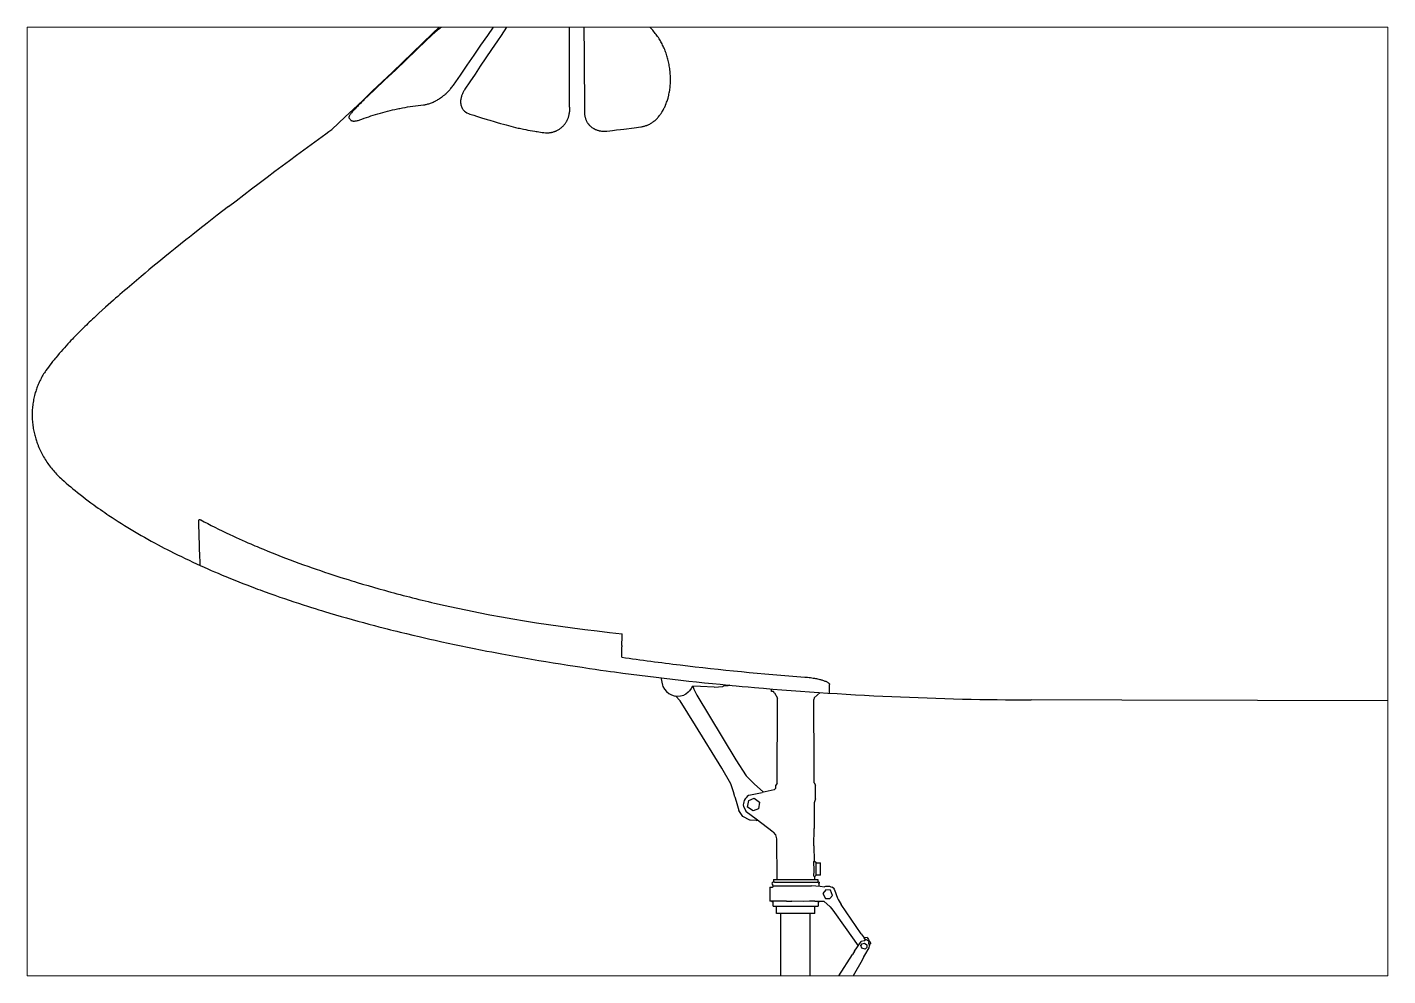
# Paper-space layout 'Layout1' of a CAD drawing. Header units: millimetres. Extents: x 1.13 to 10.16, y 0.79 to 7.08.
# The model-space entities are those that its viewports show. They can reach past a viewport. Long polylines and large blocks are cut down to what shows.
import ezdxf

# ---------------------------------------------------------------- set-up
doc = ezdxf.new("R2010")
doc.units = ezdxf.units.MM
doc.header["$MEASUREMENT"] = 0
doc.layers.get('0').update_dxf_attribs({"linetype": 'CONTINUOUS'})

msp = doc.modelspace()

# ---------------------------------------------------------------- linework, layer by layer
at = {"color": 7, "ltscale": 3.84473e-06}
msp.add_line((-542.4, 1653), (-542.4, 1653), dxfattribs=at)
msp.add_line((-542.4, 1653), (-542.4, 1653), dxfattribs=at)
at = {"color": 7, "ltscale": 0.002834}
msp.add_line((1791.3, 993.5), (1791.3, 990.6), dxfattribs=at)
msp.add_line((1791.3, 993.5), (1791.3, 990.6), dxfattribs=at)
at = {"color": 7, "ltscale": 0.006659}
msp.add_line((1791.3, 990.6), (1791.3, 983.8), dxfattribs=at)
at = {"color": 7, "ltscale": 0.03937}
for p, q in [((2022.8, 801.7), (2033.2, 755.7)), ((2258.3, 749.1), (2213.3, 750)), ((2218.9, 732.9), (2236.3, 696.5)), ((2218.9, 732.9), (2236.3, 696.5)), ((2339.1, 745.5), (2258.3, 749.2)), ((2339.1, 745.5), (2391.4, 747.8)), ((2137.7, 663.8), (2109.6, 692.8)), ((2229.7, 516.5), (2137.7, 663.8)), ((2236, 696.9), (2311.4, 572.4)), ((2699.1, 711.3), (2716.3, 678.3)), ((2715.7, 174.4), (2716.9, 664)), ((2934.7, 273), (2933.3, 670.5)), ((2934.6, 681.3), (2969.9, 713)), ((2311.4, 572.4), (2469.8, 312.8)), ((2384.8, 262.4), (2229.7, 516.5)), ((2439.8, 169.6), (2384.8, 262.4)), ((2469.8, 312.8), (2530.7, 216.7)), ((2934.5, 229.3), (2934.7, 273)), ((2455.7, 121.9), (2439.8, 169.6)), ((2530.7, 216.7), (2578.5, 168.9)), ((2578.5, 168.9), (2632.9, 120.5)), ((2934.1, 175.4), (2934.7, 229.3)), ((2463.7, 91.5), (2455.7, 121.9)), ((2463.6, 91.5), (2470.9, 66.4)), ((2546.2, 70.9), (2577.9, 83.7)), ((2547.1, 101.4), (2626.5, 119.1)), ((2577.9, 83.7), (2610.3, 60.8)), ((2696, 134.6), (2626.5, 119.1)), ((2943, 81), (2934.6, 56.6)), ((2943, 81), (2942.7, 114.8)), ((2470.9, 66.4), (2486.7, 11.1)), ((2510.3, -24.5), (2486.7, 11.1)), ((2514.1, 34.2), (2529.6, 5.5)), ((2590, -41.2), (2530.5, 4)), ((2538.9, 31.5), (2546.2, 70.9)), ((2571.3, 8.7), (2538.9, 31.5)), ((2603, 21.5), (2571.3, 8.7)), ((2610.3, 60.8), (2603, 21.5)), ((2934.6, 56.6), (2935.3, -96)), ((2551.6, -45.9), (2510.3, -24.5)), ((2590.3, -47.5), (2553.2, -46.3)), ((2691.2, -117.8), (2590, -41.2)), ((2691.2, -117.8), (2704.3, -134.6)), ((2704.3, -134.6), (2711.3, -157.8)), ((2711.2, -158.4), (2712.1, -399.5)), ((2933.6, -199.8), (2935.3, -96)), ((2933.6, -199.8), (2935.2, -290.1)), ((2935.3, -345.8), (2932.5, -291.5)), ((2946.4, -373), (2946.8, -300)), ((2946.8, -300), (2972.2, -300.7)), ((2972.2, -373.2), (2972.2, -300.7)), ((2707.3, -399.6), (2732.7, -399.1)), ((2732.7, -399.1), (2761.6, -399.2)), ((2761.6, -399.2), (2802.1, -399.3)), ((2802.1, -399.3), (2837.2, -399.3)), ((2837.2, -399.3), (2884.7, -399.2)), ((2884.7, -399.2), (2920.9, -399.6)), ((2933.9, -380.1), (2935.3, -345.8)), ((2972.2, -373.2), (2946.4, -373)), ((2690, -437.1), (2918.8, -436.4)), ((2715.3, -415.6), (2745, -415.6)), ((2745, -415.6), (2796.9, -415.6)), ((2796.9, -415.6), (2854, -415.6)), ((2854, -415.6), (2893, -415.6)), ((2893, -415.6), (2926.3, -415.6)), ((2970.9, -441.6), (2918.8, -436.4)), ((2926.3, -415.6), (2952.8, -415.5)), ((2996, -444.4), (2970.9, -441.6)), ((3004.7, -461.5), (2987, -483.2)), ((2987, -483.2), (3003.3, -512.7)), ((3031.9, -462.4), (3004.7, -461.5)), ((3044.2, -493.7), (3031.9, -462.4)), ((3055.3, -461.4), (3074, -510.5)), ((2691.2, -558.5), (2690.1, -534.9)), ((2721.6, -528.5), (2695, -528.5)), ((2696.9, -558.5), (2733.4, -558.5)), ((2710.7, -601.1), (2710.9, -558.5)), ((2733.4, -558.5), (2797.6, -558.5)), ((2771.3, -528.2), (2743.8, -528.5)), ((2771.3, -528.2), (2802.4, -528.2)), ((2797.6, -558.5), (2884, -558.5)), ((2870.9, -529.3), (2801.6, -528.2)), ((2907, -528.8), (2870.9, -529.3)), ((2884, -558.5), (2937.6, -558.5)), ((2938.4, -528.2), (2907, -528.8)), ((2937.6, -558.5), (2958.2, -558.5)), ((2938.4, -528.2), (2993.5, -527.5)), ((2938.6, -601.1), (2938.7, -558.5)), ((2959.6, -534), (2958.2, -558.5)), ((3030.4, -562.6), (2993.5, -527.5)), ((3003.3, -512.7), (3027.8, -512.4)), ((3027.8, -512.4), (3044.2, -493.7)), ((3030.4, -562.6), (3046.8, -582.4)), ((3030.4, -562.6), (3046.8, -582.4)), ((3074, -510.5), (3078.3, -518.1)), ((3078.3, -518.1), (3095.2, -548.1)), ((3215.1, -722.9), (3095.2, -548.1)), ((2736, -1098.1), (2736.9, -601.1)), ((2912.2, -1078.6), (2912.1, -601.1)), ((3046.8, -582.4), (3119.2, -685.3)), ((3119.2, -685.3), (3196.4, -794.9)), ((3215.1, -722.9), (3232.6, -745.8)), ((3215.1, -722.9), (3232.6, -745.8)), ((3175.8, -824.9), (3214.9, -767.7)), ((3238.2, -814.3), (3217.8, -808.5)), ((3237.4, -848.9), (3261.5, -806.2)), ((3272.8, -776.9), (3260.6, -759.3)), ((3272.8, -776.9), (3260.6, -759.3)), ((3012.4, -1081), (3163.1, -844.9)), ((3220.2, -879.6), (3135.3, -1028.3)), ((3175.8, -824.9), (3163.1, -844.9)), ((3220.2, -879.6), (3231.2, -860.4))]:
    msp.add_line(p, q, dxfattribs=at)
at = {"color": 7, "ltscale": 0.007199}
msp.add_line((2033.2, 755.7), (2035.4, 748.7), dxfattribs=at)
at = {"color": 7, "ltscale": 0.018621}
msp.add_line((2203.8, 737.4), (2192.6, 722.2), dxfattribs=at)
at = {"color": 7, "ltscale": 0.014029}
msp.add_line((2210.3, 750.1), (2203.8, 737.4), dxfattribs=at)
at = {"color": 7, "ltscale": 0.018021}
msp.add_line((2213.3, 750.1), (2219, 732.7), dxfattribs=at)
at = {"color": 7, "ltscale": 0.003503}
msp.add_line((2391.4, 747.8), (2395.8, 749.9), dxfattribs=at)
at = {"color": 7, "ltscale": 0.015122}
msp.add_line((2415.3, 752.5), (2395.8, 749.9), dxfattribs=at)
at = {"color": 7, "ltscale": 0.005523}
msp.add_line((2420.8, 753.3), (2415.3, 752.5), dxfattribs=at)
at = {"color": 7, "ltscale": 0.002782}
msp.add_line((2422.7, 755.5), (2420.8, 753.3), dxfattribs=at)
at = {"color": 7, "ltscale": 0.011389}
msp.add_line((2433.8, 756.1), (2422.7, 755.5), dxfattribs=at)
at = {"color": 7, "ltscale": 0.011141}
msp.add_line((2680.2, 719.8), (2681.8, 734.1), dxfattribs=at)
at = {"color": 7, "ltscale": 0.01171}
msp.add_line((2170.5, 702.6), (2159.8, 697.5), dxfattribs=at)
at = {"color": 7, "ltscale": 0.018696}
msp.add_line((2184.9, 715), (2170.5, 702.6), dxfattribs=at)
at = {"color": 7, "ltscale": 0.010367}
msp.add_line((2192.6, 722.2), (2184.9, 715), dxfattribs=at)
at = {"color": 7, "ltscale": 0.013531}
msp.add_line((2693.9, 719.3), (2680.2, 719.8), dxfattribs=at)
at = {"color": 7, "ltscale": 0.00937}
msp.add_line((2699.1, 711.3), (2693.9, 719.3), dxfattribs=at)
at = {"color": 7, "ltscale": 0.01413}
msp.add_line((2716.9, 664), (2716.3, 678.3), dxfattribs=at)
at = {"color": 7, "ltscale": 0.010734}
msp.add_line((2934.6, 681.3), (2933.3, 670.5), dxfattribs=at)
at = {"color": 7, "ltscale": 3.62712e-05}
msp.add_line((2228.7, 518.1), (2228.7, 518.1), dxfattribs=at)
msp.add_line((2228.7, 518.1), (2228.7, 518.1), dxfattribs=at)
at = {"color": 7, "ltscale": 0.015264}
msp.add_line((2715.7, 174.4), (2707.6, 161.2), dxfattribs=at)
at = {"color": 7, "ltscale": 0.016112}
msp.add_line((2934.1, 175.4), (2942.4, 161.3), dxfattribs=at)
at = {"color": 7, "ltscale": 0.000174205}
msp.add_line((2934.7, 229.3), (2934.5, 229.3), dxfattribs=at)
at = {"color": 7, "ltscale": 8.28181e-05}
for p, q in [((2463.7, 91.5), (2463.6, 91.5)), ((2463.7, 91.5), (2463.6, 91.5)), ((2463.6, 91.5), (2463.7, 91.5)), ((2463.6, 91.5), (2463.7, 91.5))]:
    msp.add_line(p, q, dxfattribs=at)
at = {"color": 7, "ltscale": 0.003333}
msp.add_line((2547.1, 101.4), (2544.1, 99.8), dxfattribs=at)
at = {"color": 7, "ltscale": 0.014078}
msp.add_line((2706.1, 144.8), (2696, 134.6), dxfattribs=at)
at = {"color": 7, "ltscale": 0.016208}
msp.add_line((2706.1, 144.8), (2707.6, 161.2), dxfattribs=at)
at = {"color": 7, "ltscale": 0.010031}
msp.add_line((2942.7, 114.8), (2942.4, 161.3), dxfattribs=at)
at = {"color": 7, "ltscale": 0.001715}
msp.add_line((2530.5, 4), (2529.6, 5.5), dxfattribs=at)
at = {"color": 7, "ltscale": 0.001637}
msp.add_line((2553.2, -46.3), (2551.6, -45.9), dxfattribs=at)
msp.add_line((2553.2, -46.3), (2551.6, -45.9), dxfattribs=at)
at = {"color": 7, "ltscale": 0.006976}
msp.add_line((2590.3, -47.5), (2597.4, -46.8), dxfattribs=at)
msp.add_line((2590.3, -47.5), (2597.4, -46.8), dxfattribs=at)
at = {"color": 7, "ltscale": 0.003026}
msp.add_line((2932.5, -291.5), (2935.2, -290.1), dxfattribs=at)
at = {"color": 7, "ltscale": 0.015078}
msp.add_line((2946.8, -300), (2935.2, -290.1), dxfattribs=at)
at = {"color": 7, "ltscale": 0.015962}
msp.add_line((2693.6, -399.6), (2692.7, -415.8), dxfattribs=at)
at = {"color": 7, "ltscale": 0.013484}
msp.add_line((2693.6, -399.6), (2707.3, -399.6), dxfattribs=at)
at = {"color": 7, "ltscale": 0.017829}
msp.add_line((2920.9, -399.6), (2939, -399.2), dxfattribs=at)
at = {"color": 7, "ltscale": 0.005036}
msp.add_line((2933.9, -380.1), (2939, -380.9), dxfattribs=at)
at = {"color": 7, "ltscale": 0.018028}
msp.add_line((2938.9, -399.2), (2939, -380.9), dxfattribs=at)
at = {"color": 7, "ltscale": 0.009516}
msp.add_line((2946.4, -373), (2939, -380.9), dxfattribs=at)
at = {"color": 7, "ltscale": 0.017121}
msp.add_line((2939, -399.2), (2956.4, -399.4), dxfattribs=at)
at = {"color": 7, "ltscale": 0.015832}
msp.add_line((2956.4, -399.4), (2955.9, -415.5), dxfattribs=at)
at = {"color": 7, "ltscale": 0.015672}
msp.add_line((2671.1, -445.6), (2687.5, -445.4), dxfattribs=at)
at = {"color": 7, "ltscale": 0.001965}
msp.add_line((2671.1, -445.6), (2672, -528.2), dxfattribs=at)
at = {"color": 7, "ltscale": 0.002979}
msp.add_line((2683.9, -427.5), (2686.7, -426.4), dxfattribs=at)
at = {"color": 7, "ltscale": 0.006083}
msp.add_line((2683.9, -427.5), (2689.6, -429.9), dxfattribs=at)
at = {"color": 7, "ltscale": 0.006667}
msp.add_line((2691.3, -415.9), (2685.6, -419.7), dxfattribs=at)
at = {"color": 7, "ltscale": 0.006619}
msp.add_line((2686.7, -426.4), (2685.6, -419.7), dxfattribs=at)
at = {"color": 7, "ltscale": 0.004115}
msp.add_line((2690.4, -442.4), (2687.5, -445.4), dxfattribs=at)
at = {"color": 7, "ltscale": 0.012294}
msp.add_line((2690.4, -442.4), (2689.6, -429.9), dxfattribs=at)
at = {"color": 7, "ltscale": 0.007816}
msp.add_line((2699.2, -415.6), (2691.3, -415.9), dxfattribs=at)
at = {"color": 7, "ltscale": 0.001378}
msp.add_line((2692.7, -415.9), (2691.3, -415.9), dxfattribs=at)
at = {"color": 7, "ltscale": 0.000175515}
msp.add_line((2692.8, -415.8), (2692.7, -415.9), dxfattribs=at)
at = {"color": 7, "ltscale": 0.015875}
msp.add_line((2699.2, -415.6), (2715.3, -415.6), dxfattribs=at)
at = {"color": 7, "ltscale": 0.003099}
msp.add_line((2952.8, -415.5), (2955.9, -415.5), dxfattribs=at)
at = {"color": 7, "ltscale": 0.008671}
msp.add_line((2964.7, -415.9), (2955.9, -415.5), dxfattribs=at)
at = {"color": 7, "ltscale": 0.003283}
msp.add_line((2964.7, -420.4), (2961.4, -420.4), dxfattribs=at)
at = {"color": 7, "ltscale": 0.002667}
msp.add_line((2962, -420.6), (2964.7, -420.4), dxfattribs=at)
at = {"color": 7, "ltscale": 0.006326}
msp.add_line((2963.9, -426.7), (2962, -420.6), dxfattribs=at)
at = {"color": 7, "ltscale": 0.014085}
msp.add_line((2964.7, -441), (2963.9, -426.7), dxfattribs=at)
at = {"color": 7, "ltscale": 0.004429}
msp.add_line((2964.7, -415.9), (2964.7, -420.4), dxfattribs=at)
at = {"color": 7, "ltscale": 6.93119e-05}
msp.add_line((2974.5, -442), (2974.5, -442), dxfattribs=at)
at = {"color": 7, "ltscale": 0.001165}
msp.add_line((2996, -444.4), (2997, -443.7), dxfattribs=at)
msp.add_line((2996, -444.4), (2997, -443.7), dxfattribs=at)
at = {"color": 7, "ltscale": 0.00542}
msp.add_line((3044.6, -445.4), (3039.6, -447.9), dxfattribs=at)
at = {"color": 7, "ltscale": 0.009055}
msp.add_line((3044.6, -445.4), (3051.3, -451.7), dxfattribs=at)
at = {"color": 7, "ltscale": 0.004803}
msp.add_line((3055.7, -455.7), (3051.3, -451.7), dxfattribs=at)
at = {"color": 7, "ltscale": 0.006493}
msp.add_line((3054.1, -459.7), (3055.7, -455.7), dxfattribs=at)
at = {"color": 7, "ltscale": 0.002011}
msp.add_line((3054.1, -459.7), (3055.3, -461.4), dxfattribs=at)
msp.add_line((3054.1, -459.7), (3055.3, -461.4), dxfattribs=at)
at = {"color": 7, "ltscale": 0.004275}
msp.add_line((2676.3, -528.5), (2672, -528.2), dxfattribs=at)
at = {"color": 7, "ltscale": 0.002149}
msp.add_line((2678.5, -528.5), (2676.3, -528.5), dxfattribs=at)
at = {"color": 7, "ltscale": 0.003822}
msp.add_line((2682.4, -528.5), (2678.5, -528.5), dxfattribs=at)
at = {"color": 7, "ltscale": 0.008424}
msp.add_line((2695, -528.5), (2682.4, -528.5), dxfattribs=at)
at = {"color": 7, "ltscale": 0.009037}
msp.add_line((2682.7, -528.5), (2690.1, -534.9), dxfattribs=at)
at = {"color": 7, "ltscale": 0.005686}
msp.add_line((2691.2, -558.5), (2696.9, -558.5), dxfattribs=at)
at = {"color": 7, "ltscale": 0.015217}
msp.add_line((2737, -528.5), (2721.6, -528.5), dxfattribs=at)
at = {"color": 7, "ltscale": 0.006717}
msp.add_line((2743.8, -528.5), (2737, -528.5), dxfattribs=at)
at = {"color": 7, "ltscale": 0.006132}
msp.add_line((2959.6, -534), (2963.9, -529.5), dxfattribs=at)
at = {"color": 7, "ltscale": 0.001397}
msp.add_line((2963.9, -528.1), (2963.9, -529.5), dxfattribs=at)
at = {"color": 7, "ltscale": 0.003353}
msp.add_line((2938.6, -601.1), (2710.7, -601.1), dxfattribs=at)
at = {"color": 7, "ltscale": 0.012744}
msp.add_line((3213.3, -791.5), (3221.2, -781.2), dxfattribs=at)
at = {"color": 7, "ltscale": 0.017349}
msp.add_line((3217.8, -808.5), (3213.3, -791.5), dxfattribs=at)
at = {"color": 7, "ltscale": 0.018383}
msp.add_line((3233.1, -763.7), (3214.9, -767.7), dxfattribs=at)
at = {"color": 7, "ltscale": 0.014201}
msp.add_line((3221.2, -781.2), (3235.3, -778.2), dxfattribs=at)
at = {"color": 7, "ltscale": 0.01778}
msp.add_line((3250.6, -744.5), (3232.6, -745.8), dxfattribs=at)
msp.add_line((3250.6, -744.5), (3232.6, -745.8), dxfattribs=at)
at = {"color": 7, "ltscale": 0.014428}
msp.add_line((3240.5, -758.2), (3232.6, -745.8), dxfattribs=at)
msp.add_line((3240.5, -758.2), (3232.6, -745.8), dxfattribs=at)
at = {"color": 7, "ltscale": 0.001063}
msp.add_line((3234.2, -763.5), (3233.1, -763.7), dxfattribs=at)
at = {"color": 7, "ltscale": 0.011131}
msp.add_line((3242.8, -756.2), (3234.2, -763.5), dxfattribs=at)
at = {"color": 7, "ltscale": 0.014817}
msp.add_line((3235.3, -778.2), (3247.5, -787.1), dxfattribs=at)
at = {"color": 7, "ltscale": 0.015249}
msp.add_line((3249.1, -803.3), (3238.2, -814.3), dxfattribs=at)
at = {"color": 7, "ltscale": 0.019039}
msp.add_line((3259.5, -766.1), (3242.8, -756.2), dxfattribs=at)
at = {"color": 7, "ltscale": 0.016007}
msp.add_line((3247.5, -787.1), (3249.1, -803.3), dxfattribs=at)
at = {"color": 7, "ltscale": 0.014306}
msp.add_line((3250.6, -744.5), (3258.7, -756.6), dxfattribs=at)
msp.add_line((3250.6, -744.5), (3258.7, -756.6), dxfattribs=at)
at = {"color": 7, "ltscale": 0.00448}
msp.add_line((3258, -755.6), (3260.6, -759.3), dxfattribs=at)
msp.add_line((3258, -755.6), (3260.6, -759.3), dxfattribs=at)
at = {"color": 7, "ltscale": 0.010786}
msp.add_line((3261.3, -767.6), (3259.3, -778.4), dxfattribs=at)
at = {"color": 7, "ltscale": 0.017842}
msp.add_line((3259.3, -778.4), (3265.2, -794.3), dxfattribs=at)
at = {"color": 7, "ltscale": 0.002341}
msp.add_line((3261.3, -767.6), (3259.5, -766.1), dxfattribs=at)
at = {"color": 7, "ltscale": 0.01228}
msp.add_line((3261.5, -806.2), (3265.2, -794.3), dxfattribs=at)
at = {"color": 7, "ltscale": 0.014213}
msp.add_line((3272.8, -776.9), (3262.5, -787.1), dxfattribs=at)
msp.add_line((3272.8, -776.9), (3262.5, -787.1), dxfattribs=at)
at = {"color": 7, "ltscale": 0.000699108}
msp.add_line((3231.2, -860.4), (3231.5, -859.8), dxfattribs=at)
at = {"color": 7, "ltscale": 0.012154}
msp.add_line((3231.5, -859.8), (3237.4, -848.9), dxfattribs=at)
at = {"color": 7, "ltscale": 0.03937}
for points in [[(64.8, 4062.1), (145.1, 4137.9), (216.6, 4205.4), (252.3, 4239.2), (305.7, 4289.8), (365.7, 4346.8), (425.7, 4403.9), (485.6, 4461), (545.3, 4518.1), (604.9, 4575.3), (664.5, 4632.5), (724, 4689.9), (783.3, 4747.2), (822.7, 4785.3), (862.1, 4823.5)], [(64.8, 4062.1), (145.1, 4137.9), (216.6, 4205.4), (252.3, 4239.2), (305.7, 4289.8), (365.7, 4346.8), (425.7, 4403.9), (485.6, 4461), (545.3, 4518.1), (604.9, 4575.3), (664.5, 4632.5), (724, 4689.9), (783.3, 4747.2), (822.7, 4785.3), (862.1, 4823.5)], [(1034.8, 4680.6), (1037.7, 4684.8), (1040.3, 4688.9), (1042.8, 4692.9), (1045.1, 4696.8), (1047.2, 4700.6), (1048.8, 4703.7), (1050.2, 4706.8), (1051.6, 4709.7), (1052.6, 4711.9)], [(1139.7, 4715.3), (1135.5, 4710.7), (1131.5, 4706.1), (1127.6, 4701.5), (1123.9, 4696.9), (1120.3, 4692.3), (1116.9, 4687.7), (1113.7, 4683.1)], [(1478.2, 4708.5), (1478.1, 4712.6)], [(1575.3, 4711.3), (1573.5, 4707.9), (1571.9, 4704.5), (1570.5, 4701.1), (1569.2, 4697.7), (1568.1, 4694.3), (1567.1, 4690.9), (1566.3, 4687.6), (1565.7, 4684.3), (1565.2, 4681), (1564.8, 4677.8), (1564.6, 4674.6), (1564.6, 4671.4)], [(804.8, 4713.6), (794, 4708.9), (788.7, 4706.6), (783.4, 4704.2), (776.4, 4700.9), (769.4, 4697.6), (762.5, 4694.3), (754.3, 4690.2), (746.3, 4686.1), (738.3, 4681.8), (730.4, 4677.5), (722.7, 4673.1)], [(1478.4, 4195), (1478.4, 4304.8), (1478.4, 4377.6), (1478.4, 4443.9), (1478.5, 4510.6), (1478.5, 4578), (1478.4, 4642.7), (1478.2, 4708.5)], [(2052.3, 4211.2), (2054.8, 4217.4), (2057.2, 4223.7), (2059.4, 4229.9), (2061.5, 4236.2), (2063.4, 4242.5), (2065.3, 4248.8), (2066.3, 4252.5), (2067.3, 4256.3), (2068.3, 4260.1), (2069.2, 4263.9), (2070.9, 4271.5), (2072.5, 4279), (2073.9, 4286.6), (2074.6, 4290.5), (2075.2, 4294.5), (2075.8, 4298.4), (2076.4, 4302.4), (2077.4, 4310.4), (2078.2, 4318.3), (2078.9, 4326.2), (2079.4, 4334.1), (2079.8, 4341.9), (2080.1, 4350.1), (2080.2, 4358.2), (2080.1, 4366.3), (2079.9, 4374.4), (2079.6, 4382.4), (2079.1, 4390.9), (2078.4, 4399.3), (2077.7, 4407.7), (2076.7, 4416), (2075.7, 4424.3), (2074.5, 4432.5), (2073.1, 4440.8), (2071.6, 4448.9), (2070, 4457.1), (2068.3, 4465.1), (2066.6, 4472.3), (2064.8, 4479.4), (2063, 4486.5), (2061, 4493.5), (2058.9, 4500.5), (2056.6, 4507.5), (2054, 4515.2), (2051.3, 4522.9), (2048.4, 4530.5), (2045.4, 4538.1), (2043.8, 4541.8), (2042.2, 4545.5), (2039.3, 4551.9), (2036.4, 4558.2), (2033.3, 4564.5), (2030.1, 4570.8), (2026.9, 4576.9), (2023.5, 4583.1), (2020, 4589.2), (2016.1, 4595.6), (2012.1, 4602), (2007.9, 4608.4), (2003.6, 4614.7), (1999.2, 4620.9), (1994.6, 4627.3), (1989.7, 4633.6), (1984.8, 4639.8), (1979.7, 4646), (1974.4, 4652.1), (1969, 4658.2), (1966.3, 4661.2), (1963.5, 4664.2), (1959.7, 4668.1), (1955.9, 4672), (1952, 4675.9), (1949.2, 4678.6), (1946.3, 4681.3), (1943.4, 4684), (1940.5, 4686.7), (1936, 4690.6), (1931.4, 4694.6), (1926.8, 4698.4), (1922.1, 4702.2), (1916.6, 4706.5), (1911, 4710.6), (1905.2, 4714.7)], [(722.7, 4673.1), (720.8, 4672), (718.8, 4670.7), (716.7, 4669.4), (714.6, 4667.9), (709.9, 4664.7), (704.8, 4660.9), (699.3, 4656.6), (694.5, 4652.8), (689.5, 4648.7), (682.3, 4642.6), (674.5, 4635.8), (666.2, 4628.5), (657.5, 4620.5), (648.3, 4612.1)], [(789, 4326.4), (829.6, 4385.5), (870.3, 4444.6), (911.2, 4503.6), (952.2, 4562.6), (993.4, 4621.6), (1034.8, 4680.6)], [(1113.7, 4683.1), (1071.7, 4621.5), (1050.2, 4589.9), (1014.9, 4537.9), (981, 4487.6), (948.3, 4439), (916.8, 4391.8), (886.3, 4346), (856.8, 4301.4)], [(1564.6, 4671.4), (1565.2, 4616), (1565.7, 4561.2), (1566.2, 4510.4), (1566.9, 4409.5), (1568.1, 4251.6), (1568.5, 4197.5)], [(628.8, 4593.6), (567, 4534.2), (505, 4474.9), (442.9, 4415.6), (380.7, 4356.4), (318.4, 4297.2), (256, 4238)], [(609.5, 4208.2), (613.6, 4208.7), (618, 4209.3), (622.5, 4210.1), (627.1, 4211.1), (631.9, 4212.3), (636.9, 4213.6), (642, 4215.2), (647, 4216.8), (652.2, 4218.7), (657.5, 4220.7), (662.9, 4223), (668.5, 4225.4), (674.2, 4228.1), (680, 4231), (682.9, 4232.5), (685.9, 4234.1), (690.9, 4237), (696.1, 4240), (701.2, 4243.1), (706.4, 4246.5), (711.6, 4249.9), (716.7, 4253.5), (721, 4256.7), (725.3, 4259.9), (729.5, 4263.2), (733.6, 4266.5), (736.4, 4268.8), (739.1, 4271.1), (744.3, 4275.8), (749.4, 4280.5), (753, 4283.9), (756.4, 4287.3), (759.8, 4290.7), (762.2, 4293.3), (764.6, 4295.8), (766.9, 4298.4), (769.2, 4301), (773.5, 4306), (777.7, 4311.1), (781.5, 4316.1), (785.4, 4321.3), (789, 4326.4)], [(856.8, 4301.4), (853.9, 4296.8), (851.2, 4292.3), (848.6, 4287.8), (846.2, 4283.4), (844.1, 4279), (842, 4274.6), (840.2, 4270.2), (838.5, 4265.9), (837, 4261.6), (835.7, 4257.3), (834.5, 4253.1), (833.5, 4248.9), (832.6, 4244.7), (831.9, 4240.6), (831.7, 4238.6), (831.4, 4236.5), (831.2, 4234.5), (831.1, 4232.5), (830.9, 4228.7), (830.9, 4225.1), (831, 4221.4), (831.3, 4217.8), (831.5, 4216), (831.7, 4214.2), (832, 4212.4), (832.3, 4210.7), (833, 4207.6), (833.7, 4204.7), (834.6, 4201.7), (835.6, 4198.8), (836.8, 4195.9), (838.1, 4193), (839.5, 4190.2), (841, 4187.5), (842.7, 4184.8), (844.5, 4182.2), (846.5, 4179.6), (848.6, 4177), (849.8, 4175.8), (850.9, 4174.5), (852.2, 4173.3), (853.4, 4172.1)], [(236.7, 4219.3), (226.2, 4209.1), (221.3, 4204.1), (216.6, 4199.3), (209.5, 4192), (202.9, 4185.1), (197, 4178.6), (191.5, 4172.6), (186.7, 4167.1), (182.5, 4161.9), (180.5, 4159.5), (178.7, 4157.2), (176, 4153.7), (173.7, 4150.4), (171.7, 4147.4), (169.9, 4144.6), (168.5, 4142), (167.9, 4140.8), (167.4, 4139.7), (167, 4138.7), (166.6, 4137.7), (166.3, 4136.5), (166, 4135.4), (165.8, 4134.3), (165.8, 4133.3), (165.9, 4132.8), (166, 4132.3), (166.1, 4131.8), (166.4, 4131.2), (166.7, 4130.8)], [(1903.6, 4077.7), (1908.2, 4078.3), (1912.7, 4079.1), (1917.1, 4080), (1921.5, 4081), (1925.8, 4082.2), (1930, 4083.4), (1934.1, 4084.8), (1936.5, 4085.6), (1938.7, 4086.5), (1941.1, 4087.4), (1943.4, 4088.3), (1947.8, 4090.3), (1952.1, 4092.3), (1956.2, 4094.4), (1958.5, 4095.7), (1960.6, 4096.9), (1964.9, 4099.4), (1969, 4102), (1973, 4104.7), (1976.8, 4107.5), (1979.9, 4109.8), (1982.9, 4112.2), (1985.8, 4114.6), (1987.9, 4116.4), (1989.9, 4118.3), (1992, 4120.2), (1994, 4122.1), (1998, 4126), (2001.8, 4129.9), (2005.4, 4133.8), (2009, 4138), (2012.6, 4142.3), (2015.9, 4146.6), (2019.1, 4150.9), (2022.3, 4155.3), (2024.1, 4158), (2026, 4160.7), (2027.7, 4163.5), (2029.5, 4166.2), (2032.9, 4171.8), (2035.7, 4176.6), (2038.4, 4181.5), (2040.9, 4186.4), (2043.4, 4191.3), (2045.5, 4195.7), (2047.6, 4200.1), (2049.5, 4204.5), (2051, 4207.8), (2052.3, 4211.2)], [(243.9, 4123.7), (257.2, 4128.6), (270.6, 4133.4), (284.2, 4138.1), (297.8, 4142.7), (311.6, 4147.2), (325.5, 4151.5), (339.4, 4155.7), (353.5, 4159.8), (367.7, 4163.8), (382.1, 4167.6), (396.5, 4171.3), (411, 4174.8), (425.7, 4178.3), (440.4, 4181.5), (455.3, 4184.7), (462.8, 4186.2), (470.3, 4187.7), (477.8, 4189.1), (485.3, 4190.5), (500.5, 4193.2), (515.8, 4195.8), (531.2, 4198.2), (546.6, 4200.5), (562.2, 4202.6), (577.9, 4204.6), (593.6, 4206.5), (609.5, 4208.2)], [(886.6, 4153.6), (909.3, 4146.6), (924.8, 4141.9), (956.3, 4132.2), (988.6, 4122.2), (1005.2, 4117.2), (1030.4, 4109.6), (1049.1, 4104), (1068, 4098.5), (1087.3, 4093), (1102.6, 4088.8), (1116.1, 4085.2), (1129.7, 4081.6), (1143.6, 4078), (1158.7, 4074.3), (1174, 4070.7), (1181.9, 4068.9), (1189.9, 4067.1), (1197.6, 4065.4), (1205.3, 4063.7), (1218.6, 4061), (1232, 4058.4), (1245.6, 4055.8), (1259.4, 4053.4), (1273.3, 4051.2), (1280.3, 4050.1), (1287.3, 4049), (1297.2, 4047.6), (1307.1, 4046.3), (1317.1, 4045), (1326.3, 4044), (1335.6, 4042.9)], [(1335.6, 4042.9), (1339.2, 4042.6), (1343, 4042.4), (1346.7, 4042.3), (1350.6, 4042.4), (1354.5, 4042.5), (1358.3, 4042.8), (1361.4, 4043.1), (1364.5, 4043.5), (1367.6, 4044), (1369.8, 4044.4), (1372, 4044.8), (1374.3, 4045.3), (1376.5, 4045.8), (1380.3, 4046.8), (1383.9, 4047.9), (1387.5, 4049), (1390.9, 4050.2), (1393.1, 4051), (1395.2, 4051.9), (1397.4, 4052.8), (1399.5, 4053.7), (1401.7, 4054.7), (1403.7, 4055.7), (1407.7, 4057.7), (1411.6, 4059.9), (1415.2, 4062), (1418.7, 4064.3), (1422.1, 4066.5), (1424, 4067.9), (1425.9, 4069.3), (1429.5, 4072.1), (1433, 4075), (1436.2, 4077.9), (1439.6, 4081), (1442.8, 4084.2), (1445.8, 4087.5), (1448.6, 4090.7), (1451.3, 4094), (1453.8, 4097.3), (1455.9, 4100.2), (1458, 4103.2), (1459.9, 4106.2), (1461.7, 4109.2), (1462.9, 4111.2), (1464, 4113.2), (1465, 4115.2), (1466.1, 4117.2), (1467.9, 4121.1), (1469.6, 4125), (1471.1, 4128.9), (1472.5, 4132.8), (1473.7, 4136.7), (1474.8, 4140.6), (1475.8, 4144.4), (1476.6, 4148.3), (1477.2, 4152.2), (1477.7, 4156.1), (1478.1, 4159.9), (1478.3, 4163.8), (1478.4, 4167.6)], [(1568.6, 4160.9), (1568.6, 4158.7), (1568.7, 4156.6), (1568.8, 4154.5), (1569, 4152.3), (1569.3, 4149.1), (1569.7, 4145.9), (1570.2, 4142.8), (1570.7, 4139.6), (1571.5, 4136), (1572.4, 4132.4), (1573.5, 4128.8), (1574.6, 4125.2), (1576, 4121.6), (1577.4, 4118.1), (1579, 4114.6), (1580.7, 4111.2), (1582.5, 4107.9), (1584.5, 4104.5), (1586.6, 4101.2), (1588.9, 4098), (1591.3, 4094.7), (1592.6, 4093.1), (1594, 4091.5), (1595.3, 4089.9), (1596.8, 4088.3), (1599, 4086), (1601.3, 4083.7), (1603.8, 4081.4), (1606.4, 4079.1), (1609.4, 4076.7), (1612.5, 4074.3), (1615.9, 4071.9), (1619.4, 4069.6), (1621.2, 4068.5), (1623.1, 4067.4), (1625, 4066.3), (1627, 4065.3), (1629.7, 4063.9), (1632.5, 4062.6), (1635.4, 4061.3), (1639.2, 4059.8), (1643.1, 4058.3), (1647.1, 4057), (1651.3, 4055.8), (1653.5, 4055.2), (1655.7, 4054.7), (1659.9, 4053.8), (1664.3, 4053), (1668.8, 4052.4), (1671, 4052.1), (1673.3, 4051.9), (1676.4, 4051.6), (1679.6, 4051.5), (1682.7, 4051.3), (1685.1, 4051.3), (1687.4, 4051.3), (1689.7, 4051.4), (1692.1, 4051.5), (1696.8, 4051.8), (1701.5, 4052.2)], [(-550.9, 3602.9), (-504.9, 3638.3), (-459, 3673.5), (-412.9, 3708.5), (-366.8, 3743.5), (-320.5, 3778.3), (-274.1, 3813.2), (-231, 3845.4), (-187.8, 3877.4), (-144.7, 3909.3), (-101.6, 3941.1), (-58.3, 3972.8), (-14.9, 4004.5), (6.9, 4020.3), (28.7, 4036.1), (46.8, 4049.1), (64.8, 4062.1)], [(176.6, 4118.5), (177.2, 4117.7), (177.9, 4117), (178.7, 4116.4), (179.3, 4115.9), (179.9, 4115.5), (180.6, 4115.1), (181.4, 4114.7), (182.9, 4114), (184.6, 4113.5), (186.5, 4113), (188, 4112.7), (189.6, 4112.5), (191.3, 4112.3), (192.7, 4112.2), (194.1, 4112.2), (197, 4112.2), (200.2, 4112.4), (202.7, 4112.6), (205.3, 4113), (208, 4113.4), (210.1, 4113.8), (212.3, 4114.2), (216.9, 4115.2), (221.8, 4116.4), (226.9, 4117.9), (232.3, 4119.6), (238, 4121.5), (243.9, 4123.7)], [(1701.5, 4052.2), (1718.7, 4054.3), (1735.9, 4056.3), (1759.4, 4059.2), (1782.9, 4062.2), (1803.1, 4064.8), (1863.4, 4072.5), (1903.6, 4077.7)], [(-550.9, 3602.9), (-584, 3577.3), (-617.1, 3551.6), (-647.5, 3527.9), (-677.9, 3504.2), (-720, 3471.2), (-762.1, 3438), (-783, 3421.4), (-804, 3404.7), (-835.3, 3379.7), (-866.6, 3354.6), (-897.8, 3329.4), (-929, 3304.2), (-964.5, 3275.2), (-982.2, 3260.7), (-999.9, 3246.1), (-1023.5, 3226.7), (-1046.9, 3207.2), (-1070.4, 3187.6), (-1098.4, 3164.1), (-1126.3, 3140.4), (-1154.1, 3116.7), (-1168.3, 3104.6), (-1182.4, 3092.4), (-1195.9, 3080.7), (-1209.4, 3068.9), (-1221.7, 3058.2), (-1234, 3047.4), (-1250.2, 3033), (-1266.5, 3018.6), (-1282.6, 3004.1), (-1302, 2986.6), (-1321.2, 2969), (-1340.3, 2951.3), (-1350, 2942.3), (-1359.7, 2933.2), (-1369, 2924.4), (-1378.3, 2915.6), (-1387.1, 2907.1), (-1396, 2898.6), (-1404.6, 2890.2), (-1413.2, 2881.8), (-1426.2, 2869), (-1439.1, 2856.2), (-1451.9, 2843.2), (-1464.6, 2830.2), (-1471.6, 2822.9), (-1478.6, 2815.6), (-1487.9, 2805.8), (-1497.2, 2796), (-1506.3, 2786.1), (-1516.6, 2775), (-1526.7, 2763.7), (-1536.8, 2752.4), (-1546.8, 2741), (-1557.3, 2728.8), (-1567.8, 2716.4), (-1578.1, 2704), (-1583.2, 2697.8), (-1588.3, 2691.5), (-1596.7, 2681), (-1605, 2670.4), (-1613.2, 2659.8), (-1621.3, 2649.1), (-1629.3, 2638.2), (-1637.2, 2627.4)], [(-1637.2, 2627.4), (-1641.6, 2620.9), (-1645.9, 2614.4), (-1650.1, 2607.8), (-1654.2, 2601.1), (-1658.1, 2594.3), (-1661.9, 2587.5), (-1665.6, 2580.6), (-1669.2, 2573.7), (-1672.7, 2566.7), (-1676.1, 2559.6), (-1679.3, 2552.5), (-1682.4, 2545.3), (-1685.2, 2538.5), (-1687.9, 2531.7), (-1690.4, 2524.9), (-1692.9, 2518), (-1695.2, 2511), (-1697.5, 2504), (-1699.6, 2497), (-1700.8, 2492.9), (-1702, 2488.8), (-1704.1, 2480.5), (-1706.2, 2472.2), (-1708.1, 2463.9), (-1709.8, 2455.5), (-1710.6, 2451.2), (-1711.4, 2447), (-1712.8, 2438.5), (-1714, 2430), (-1715.1, 2421.4), (-1716.1, 2412.9), (-1716.9, 2404.3), (-1717.5, 2395.7), (-1718, 2387), (-1718.3, 2378.4), (-1718.5, 2369.7), (-1718.5, 2361.1), (-1718.3, 2352.4), (-1718, 2343.8), (-1717.5, 2335.1), (-1716.9, 2326.5), (-1716.1, 2317.8), (-1715.2, 2309.2), (-1714.1, 2300.5), (-1712.9, 2291.9), (-1711.5, 2283.3), (-1709.9, 2274.8), (-1708.4, 2267.2), (-1706.8, 2259.6), (-1705.1, 2252), (-1703.2, 2244.5), (-1701.3, 2237), (-1699.2, 2229.5), (-1697, 2222.1), (-1695, 2215.6), (-1692.9, 2209.2), (-1690.7, 2202.7), (-1688.4, 2196.3), (-1686.8, 2192), (-1685.2, 2187.8), (-1683.6, 2183.6), (-1681.9, 2179.3), (-1678.4, 2170.9), (-1674.8, 2162.6), (-1671, 2154.3), (-1667.1, 2146.1), (-1663.1, 2138), (-1658.8, 2129.9), (-1654.5, 2121.9), (-1650, 2113.9), (-1645.4, 2106.1), (-1640.6, 2098.3), (-1635.7, 2090.6), (-1630.7, 2083), (-1625.6, 2075.6), (-1620.4, 2068.2), (-1615, 2060.9), (-1609.6, 2053.8), (-1604, 2046.7), (-1598.2, 2039.7), (-1592.4, 2032.7), (-1586.4, 2025.9), (-1580.3, 2019.2), (-1574.1, 2012.6), (-1567.8, 2006.1), (-1561.4, 1999.7), (-1554.9, 1993.4), (-1548.3, 1987.3), (-1541.6, 1981.2)], [(-1541.6, 1981.2), (-1528.5, 1969.8), (-1515.4, 1958.4), (-1502.2, 1947.2), (-1488.9, 1936), (-1475.6, 1924.9), (-1462.1, 1914), (-1448.6, 1903.1), (-1440.7, 1896.8), (-1432.8, 1890.5), (-1416.8, 1878), (-1400.8, 1865.7), (-1384.6, 1853.5), (-1368.4, 1841.4), (-1352.1, 1829.4), (-1338.6, 1819.7), (-1325.2, 1810.1), (-1311.6, 1800.6), (-1298, 1791.1), (-1285.9, 1782.8), (-1273.7, 1774.5), (-1261.5, 1766.3), (-1252.4, 1760.1), (-1243.1, 1754), (-1224.7, 1741.9), (-1206.1, 1730), (-1187.5, 1718.2), (-1168.8, 1706.5), (-1150, 1694.9), (-1140.1, 1688.9), (-1130.2, 1682.9), (-1110.4, 1671.1), (-1090.4, 1659.4), (-1070.4, 1647.8), (-1050.4, 1636.3), (-1030.2, 1625), (-1010, 1613.8), (-989.7, 1602.8), (-969.4, 1591.8), (-951, 1582.1), (-932.6, 1572.5), (-914.2, 1562.9), (-895.7, 1553.5), (-877.1, 1544.1), (-865.5, 1538.3), (-853.9, 1532.5), (-830.6, 1521.1), (-807.2, 1509.8), (-785, 1499.3), (-762.7, 1488.9), (-740.4, 1478.6), (-718.1, 1468.4), (-695.7, 1458.3), (-673.2, 1448.4), (-653, 1439.5), (-632.7, 1430.7), (-612.4, 1422.1), (-592.1, 1413.5), (-578.6, 1407.9), (-565.2, 1402.3), (-551.4, 1396.6), (-537.6, 1391)], [(-726.9, 1736.7), (-726.9, 1737.5), (-726.7, 1738.2), (-726.5, 1738.9), (-726.1, 1739.5), (-725.6, 1740), (-725.1, 1740.4), (-724.6, 1740.7), (-724, 1741), (-723.5, 1741.1), (-723, 1741.3), (-721.9, 1741.4), (-721.3, 1741.4), (-720.7, 1741.4), (-720.1, 1741.3), (-719.4, 1741.2), (-718.1, 1740.9), (-716.8, 1740.4), (-715.5, 1739.8)], [(-726.9, 1736.7), (-726.9, 1737.5), (-726.7, 1738.2), (-726.5, 1738.9), (-726.1, 1739.5), (-725.6, 1740), (-725.1, 1740.4), (-724.6, 1740.7), (-724, 1741), (-723.5, 1741.1), (-723, 1741.3), (-721.9, 1741.4), (-721.3, 1741.4), (-720.7, 1741.4), (-720.1, 1741.3), (-719.4, 1741.2), (-718.1, 1740.9), (-716.8, 1740.4), (-715.5, 1739.8)], [(-721.1, 1542), (-721.7, 1556.2), (-722.5, 1580), (-723.3, 1604.2), (-724.2, 1633.9), (-725.2, 1665.9), (-726.1, 1700.3), (-726.9, 1736.7)], [(-542.4, 1653), (-523.9, 1644.3), (-505.4, 1635.8), (-486.8, 1627.3), (-468.1, 1618.9), (-451.5, 1611.5), (-434.9, 1604.2), (-418.2, 1597), (-405.7, 1591.6), (-393.2, 1586.2), (-380.4, 1580.8), (-367.6, 1575.4), (-354.6, 1570), (-341.6, 1564.6), (-315.7, 1554), (-289.8, 1543.5), (-263.8, 1533.2), (-237.3, 1522.9), (-210.7, 1512.7), (-184.1, 1502.6), (-157.5, 1492.7), (-130.8, 1482.9), (-104.1, 1473.3), (-77.3, 1463.7), (-52.6, 1455), (-27.8, 1446.5), (-3, 1438), (21.9, 1429.6), (46, 1421.6), (70.1, 1413.6), (94.3, 1405.8), (118.4, 1398), (140, 1391.2), (161.5, 1384.5), (183, 1377.8), (199.2, 1372.9), (215.4, 1367.9), (247.7, 1358.2), (280.1, 1348.7), (312.6, 1339.3), (345, 1330), (377.5, 1320.9)], [(-717.9, 1468.3), (-718.4, 1477.6), (-719.4, 1500.2), (-720.1, 1516.4), (-721.1, 1542)], [(-537.6, 1391), (-513.4, 1381.2), (-489.1, 1371.5), (-464.8, 1362), (-440.4, 1352.6), (-416, 1343.2), (-391.5, 1334), (-376.9, 1328.5), (-362.3, 1323.1), (-347.5, 1317.7), (-332.7, 1312.3), (-303.2, 1301.7), (-273.7, 1291.2), (-244.1, 1280.9), (-216.7, 1271.4), (-189.2, 1262.1), (-161.7, 1252.9), (-134.2, 1243.9), (-106.6, 1234.9), (-79.1, 1226.1), (-57, 1219.1), (-34.8, 1212.2), (-12.7, 1205.3), (3.9, 1200.2), (20.5, 1195.2), (53.8, 1185.2), (86.8, 1175.4), (119.8, 1165.8), (152.9, 1156.3), (186, 1147), (219.1, 1137.8), (252.3, 1128.7), (285.5, 1119.8), (318.7, 1111), (344, 1104.4), (369.4, 1097.9), (394.8, 1091.4), (413.7, 1086.6), (432.7, 1081.9), (451.8, 1077.1), (470.9, 1072.4), (509.1, 1063.2), (547.2, 1054.1), (585.4, 1045.1), (617, 1037.8), (648.6, 1030.7), (680.2, 1023.6)], [(680.2, 1023.6), (718.6, 1015.1), (757, 1006.8), (795.4, 998.6), (833.9, 990.5), (872.4, 982.6), (910.8, 974.8), (949.4, 967.2), (987.9, 959.7), (1017.3, 954), (1046.7, 948.4), (1076.1, 942.9), (1098.1, 938.8), (1120.2, 934.8), (1164.3, 926.8), (1208.4, 919), (1252.6, 911.3), (1295.8, 904), (1339, 896.8), (1382.2, 889.7), (1425.4, 882.8), (1468.6, 876), (1511.9, 869.3), (1555.2, 862.8), (1598.5, 856.4), (1631.4, 851.6), (1664.4, 846.8), (1697.4, 842.2), (1722.2, 838.8), (1746.9, 835.4), (1796.5, 828.7), (1846, 822.1), (1895.6, 815.8), (1944.8, 809.6), (1994.1, 803.6), (2043.4, 797.7), (2092.7, 791.9), (2142, 786.3)], [(2142, 786.3), (2188.8, 781.1), (2235.6, 776.1), (2282.5, 771.2), (2329.3, 766.4), (2376.2, 761.7), (2423, 757.1), (2469.9, 752.7), (2506.3, 749.3), (2542.8, 746), (2579.3, 742.8), (2606.6, 740.4), (2634, 738.1), (2688.7, 733.6), (2743.4, 729.2), (2798.1, 725), (2852.7, 720.9), (2907.3, 717), (2961.9, 713.3), (3016.4, 709.7), (3071, 706.2), (3125.6, 703), (3180.2, 699.8), (3234.8, 696.8), (3289.4, 694), (3343.9, 691.3), (3396.6, 688.9), (3449.2, 686.6), (3501.9, 684.4), (3554.5, 682.4), (3607.1, 680.5), (3659.7, 678.7), (3712.3, 677.1), (3764.9, 675.6), (3817.4, 674.3), (3870, 673.1), (3921, 672.1), (3972.1, 671.2), (4023.1, 670.4), (4074.2, 669.8), (4125.2, 669.3), (4176.2, 668.9), (4227.3, 668.7)], [(2879.3, 804.9), (2887.8, 804.2), (2896.2, 803.4), (2904.6, 802.5), (2912.6, 801.5), (2920.6, 800.4), (2928.4, 799.2), (2936.3, 797.8), (2942.4, 796.7), (2948.6, 795.5), (2954.6, 794.2), (2962.2, 792.5), (2969.6, 790.7), (2973.2, 789.7), (2976.8, 788.7), (2980.4, 787.7), (2983.9, 786.6), (2989.6, 784.8), (2994.6, 783.1), (2999.3, 781.3), (3001.6, 780.3), (3003.8, 779.4), (3007.6, 777.7), (3011, 776.1), (3013.9, 774.4), (3016.4, 773), (3017.6, 772.2), (3018.7, 771.4), (3020.6, 770), (3021.5, 769.3), (3022.3, 768.6), (3023, 767.9), (3023.6, 767.2), (3024.2, 766.5), (3024.7, 765.9), (3025.1, 765.3), (3025.5, 764.6), (3025.9, 764), (3026.1, 763.4), (3026.4, 762.5), (3026.5, 761.7), (3026.6, 760.9)], [(9616.2, 658), (8806.9, 659.1), (7997.8, 660.3), (7189.1, 661.6), (6380.5, 663.2), (5572.6, 665), (4764.9, 667.1), (4227.3, 668.7)]]:
    msp.add_lwpolyline(points, dxfattribs=at)
for centre, radius, start, end in [((1824.5, 3350.2), 1725, 132.9874, 133.87832), ((1456.2, 2971.5), 1744.8, 133.46198, 134.34499), ((1456.2, 2971.5), 1744.8, 133.46198, 134.34499), ((12645.4, 14126.9), 15988.7, 218.69651, 218.75318), ((24613.4, 4124.5), 23135, 179.82536, 179.89328), ((75256.6, 4495.8), 73688.7, 180.231907, 180.260389), ((-33921.8, 1312.6), 35714.5, 359.48808, 359.59856), ((-27739.2, 1241.1), 29531.6, 359.38299, 359.50091), ((-191890.7, 1105.7), 194917.6, 359.88339, 359.898645), ((2578.6, 44.2), 65.4, 121.85358, 188.83995)]:
    msp.add_arc(centre, radius, start, end, dxfattribs=at)
for centre, major_axis, ratio, start_param, end_param in [((950.8, 4237), (113.9, 40.8), 0.690958, 3.49006, 3.890919), ((386.7, 2020.8), (1785.9, -492.6), 0.359873, 4.14997, 4.267128), ((337.8, 1853.7), (1851.2, -566.3), 0.258473, 4.812688, 4.974166), ((4908.6, 3566.5), (6359, 842.4), 0.381972, 3.934564, 4.15032), ((5903.6, 2363.2), (6489.5, 365), 0.242777, 4.012382, 4.079844), ((4229.5, 1682.8), (4427, -35.3), 0.210652, 4.222131, 4.40415), ((2153.4, 831.8), (-84.9, -123.7), 0.775036, 5.835989, 7.057803), ((3009.4, -457.5), (32.3, 5.4), 0.502324, 0.274396, 1.879987), ((3009.4, -457.5), (32.3, 5.4), 0.502324, 0.274396, 1.879987)]:
    msp.add_ellipse(centre, major_axis=major_axis, ratio=ratio, start_param=start_param, end_param=end_param, dxfattribs=at)

psp = doc.layouts.get("Layout1")

# ---------------------------------------------------------------- viewports
at = {"layer": '0'}
psp.add_viewport(center=(5.6471, 3.9354), size=(9.0353, 6.296667), view_center_point=(2300.2877, 1849.0873), view_height=5642.31624, dxfattribs=at)

doc.saveas('drawing.dxf')
